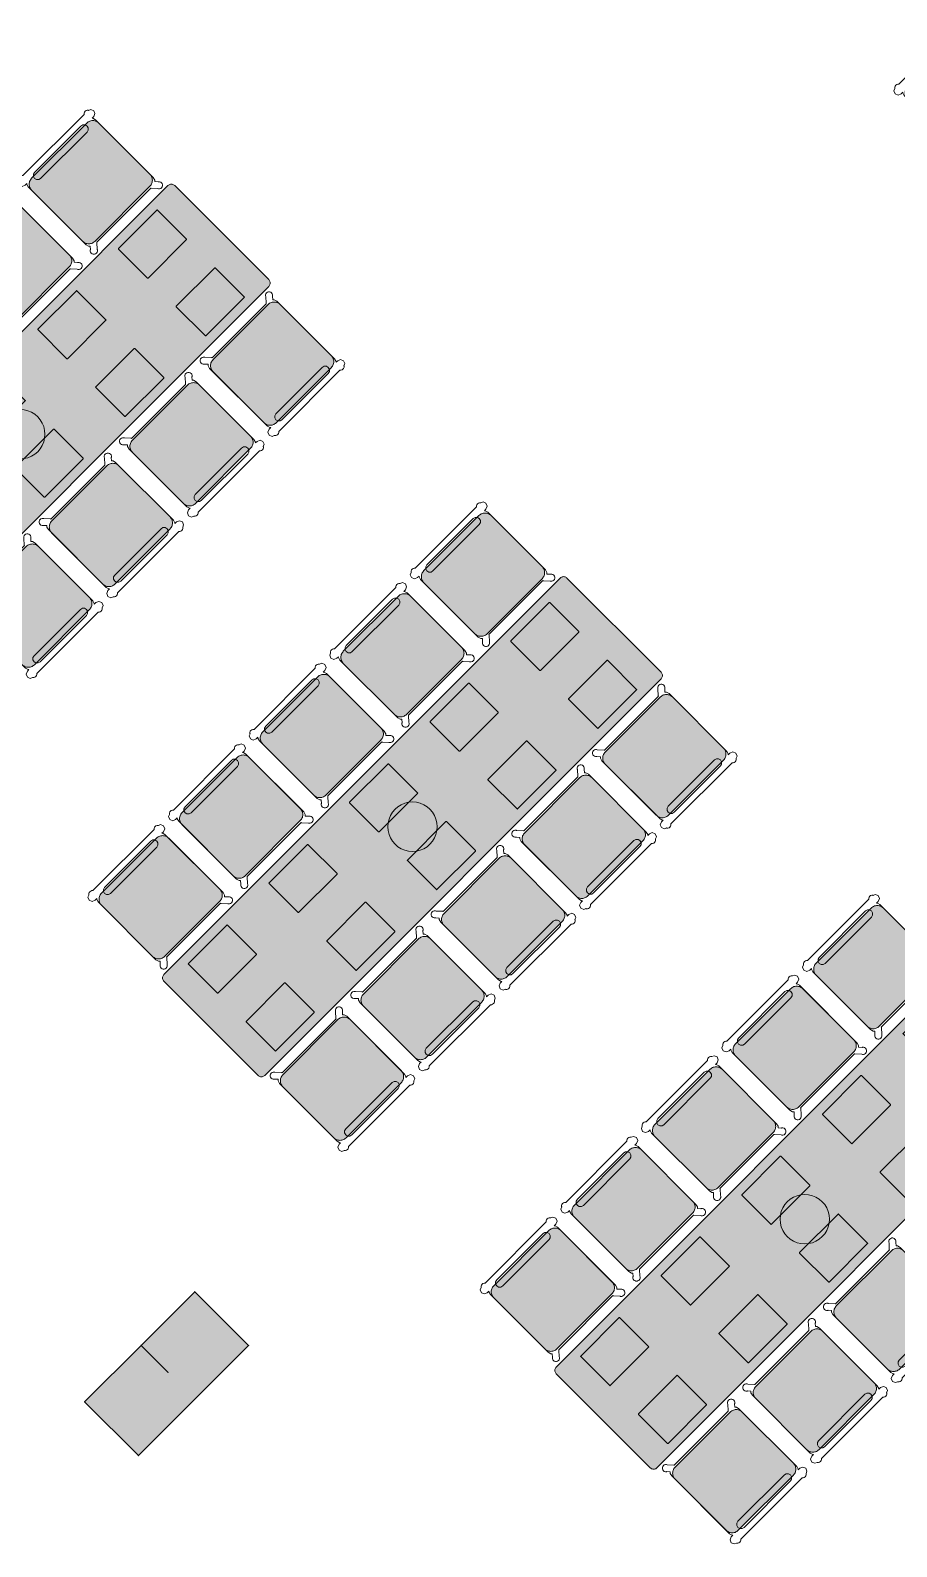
# Model space of a CAD drawing. Extents: x 2172.2 to 2210.6, y 415.3 to 458.1.
# Drawn here: x 2197.02 to 2201.58, y 423.31 to 431.29 of the extents above; entities that cross this region are included whole.
import ezdxf

# ---------------------------------------------------------------- set-up
doc = ezdxf.new("R2010")
doc.units = 0
for name, color, linetype, lineweight in [('AYAA_B2_CHAIRS', 7, 'CONTINUOUS', 18), ('AYAA_B2_COLUMNS', 8, 'CONTINUOUS', 30), ('AYAA_B2_FINE_DETAIL', 8, 'CONTINUOUS', 9), ('AYAA_B2_TABLES', 7, 'CONTINUOUS', 18), ('AYAA_B2_WALLS', 7, 'CONTINUOUS', 30)]:
    doc.layers.add(name, color=color, linetype=linetype, lineweight=lineweight)

# ---------------------------------------------------------------- blocks, each defined once
blk = doc.blocks.new('AYAA_B2_ARCHITECTURE')
at = {"layer": 'AYAA_B2_COLUMNS', "true_color": 0xc2b092}
for points in [[(7.606645, -9.630836), (7.889453, -9.348031), (8.172293, -9.630871), (7.592468, -10.210694), (7.309659, -9.92782), (7.606613, -9.630871), (7.74805, -9.772274)], [(7.875276, -9.92789), (7.592503, -10.210663), (7.68676, -10.116405)]]:
    blk.add_hatch(color=256, dxfattribs=at).paths.add_polyline_path(points)
at = {"layer": 'AYAA_B2_COLUMNS', "linetype": 'CONTINUOUS', "lineweight": -2}
for points in [[(7.606645, -9.630836), (7.889453, -9.348031), (8.172293, -9.630871), (7.592468, -10.210694), (7.309659, -9.92782), (7.606613, -9.630871), (7.74805, -9.772274)], [(7.875276, -9.92789), (7.592503, -10.210663), (7.68676, -10.116405)]]:
    blk.add_lwpolyline(points, close=True, dxfattribs=at)
blk = doc.blocks.new('AYAA_B2_DINING_5')
at = {"true_color": 0xefe8d6}
blk.add_hatch(color=256, dxfattribs=at).paths.add_polyline_path([(-1.5, -0.35), (-1.5, 0.35), (-1.499692, 0.353911), (-1.498776, 0.357725), (-1.497275, 0.36135), (-1.495225, 0.364695), (-1.492678, 0.367678), (-1.489695, 0.370225), (-1.48635, 0.372275), (-1.482725, 0.373776), (-1.478911, 0.374692), (-1.475, 0.375), (1.475, 0.375), (1.478911, 0.374692), (1.482725, 0.373776), (1.48635, 0.372275), (1.489695, 0.370225), (1.492678, 0.367678), (1.495225, 0.364695), (1.497275, 0.36135), (1.498776, 0.357725), (1.499692, 0.353911), (1.5, 0.35), (1.5, -0.35), (1.499692, -0.353911), (1.498776, -0.357725), (1.497275, -0.36135), (1.495225, -0.364695), (1.492678, -0.367678), (1.489695, -0.370225), (1.48635, -0.372275), (1.482725, -0.373776), (1.478911, -0.374692), (1.475, -0.375), (-1.475, -0.375), (-1.478911, -0.374692), (-1.482725, -0.373776), (-1.48635, -0.372275), (-1.489695, -0.370225), (-1.492678, -0.367678), (-1.495225, -0.364695), (-1.497275, -0.36135), (-1.498776, -0.357725), (-1.499692, -0.353911)])
at = {"color": 0, "linetype": 'CONTINUOUS', "lineweight": -2}
blk.add_lwpolyline([(-1.5, 0.35), (-1.499692, 0.353911), (-1.498776, 0.357725), (-1.497275, 0.36135), (-1.495225, 0.364695), (-1.492678, 0.367678), (-1.489695, 0.370225), (-1.48635, 0.372275), (-1.482725, 0.373776), (-1.478911, 0.374692), (-1.475, 0.375), (1.475, 0.375), (1.478911, 0.374692), (1.482725, 0.373776), (1.48635, 0.372275), (1.489695, 0.370225), (1.492678, 0.367678), (1.495225, 0.364695), (1.497275, 0.36135), (1.498776, 0.357725), (1.499692, 0.353911), (1.5, 0.35), (1.5, -0.35), (1.499692, -0.353911), (1.498776, -0.357725), (1.497275, -0.36135), (1.495225, -0.364695), (1.492678, -0.367678), (1.489695, -0.370225), (1.48635, -0.372275), (1.482725, -0.373776), (1.478911, -0.374692), (1.475, -0.375), (-1.475, -0.375), (-1.478911, -0.374692), (-1.482725, -0.373776), (-1.48635, -0.372275), (-1.489695, -0.370225), (-1.492678, -0.367678), (-1.495225, -0.364695), (-1.497275, -0.36135), (-1.498776, -0.357725), (-1.499692, -0.353911), (-1.5, -0.35)], close=True, dxfattribs=at)
at = {"layer": 'AYAA_B2_FINE_DETAIL', "linetype": 'CONTINUOUS', "lineweight": -2}
for points in [[(-1.057, 0.325), (-1.056001, 0.324733), (-1.055267, 0.323999), (-1.055, 0.323), (-1.055, 0.107), (-1.055267, 0.106001), (-1.056001, 0.105267), (-1.057, 0.105), (-1.343, 0.105), (-1.343999, 0.105267), (-1.344733, 0.106001), (-1.345, 0.107), (-1.345, 0.323), (-1.344733, 0.323999), (-1.343999, 0.324733), (-1.343, 0.325)], [(-0.745, 0.107), (-0.745, 0.323), (-0.744733, 0.323999), (-0.743999, 0.324733), (-0.743, 0.325), (-0.457, 0.325), (-0.456001, 0.324733), (-0.455267, 0.323999), (-0.455, 0.323), (-0.455, 0.107), (-0.455267, 0.106001), (-0.456001, 0.105267), (-0.457, 0.105), (-0.743, 0.105), (-0.743999, 0.105267), (-0.744733, 0.106001)], [(-0.145, 0.107), (-0.145, 0.323), (-0.144733, 0.323999), (-0.143999, 0.324733), (-0.143, 0.325), (0.143, 0.325), (0.143999, 0.324733), (0.144733, 0.323999), (0.145, 0.323), (0.145, 0.107), (0.144733, 0.106001), (0.143999, 0.105267), (0.143, 0.105), (-0.143, 0.105), (-0.143999, 0.105267), (-0.144733, 0.106001)], [(0.455267, 0.323999), (0.456001, 0.324733), (0.457, 0.325), (0.743, 0.325), (0.743999, 0.324733), (0.744733, 0.323999), (0.745, 0.323), (0.745, 0.107), (0.744733, 0.106001), (0.743999, 0.105267), (0.743, 0.105), (0.457, 0.105), (0.456001, 0.105267), (0.455267, 0.106001), (0.455, 0.107), (0.455, 0.323)], [(1.057, 0.325), (1.343, 0.325), (1.343999, 0.324733), (1.344733, 0.323999), (1.345, 0.323), (1.345, 0.107), (1.344733, 0.106001), (1.343999, 0.105267), (1.343, 0.105), (1.057, 0.105), (1.056001, 0.105267), (1.055267, 0.106001), (1.055, 0.107), (1.055, 0.323), (1.055267, 0.323999), (1.056001, 0.324733)], [(-0.123637, 0.040172), (-0.115831, 0.059019), (-0.105172, 0.076412), (-0.091924, 0.091924), (-0.076412, 0.105172), (-0.059019, 0.115831), (-0.040172, 0.123637), (-0.020336, 0.128399), (0, 0.13), (0.020336, 0.128399), (0.040172, 0.123637), (0.059019, 0.115831), (0.076412, 0.105172), (0.091924, 0.091924), (0.105172, 0.076412), (0.115831, 0.059019), (0.123637, 0.040172), (0.128399, 0.020336), (0.13, 0), (0.128399, -0.020336), (0.123637, -0.040172), (0.115831, -0.059019), (0.105172, -0.076412), (0.091924, -0.091924), (0.076412, -0.105172), (0.059019, -0.115831), (0.040172, -0.123637), (0.020336, -0.128399), (0, -0.13), (-0.020336, -0.128399), (-0.040172, -0.123637), (-0.059019, -0.115831), (-0.076412, -0.105172), (-0.091924, -0.091924), (-0.105172, -0.076412), (-0.115831, -0.059019), (-0.123637, -0.040172), (-0.128399, -0.020336), (-0.13, 0), (-0.128399, 0.020336)], [(-1.056001, -0.105267), (-1.055267, -0.106001), (-1.055, -0.107), (-1.055, -0.323), (-1.055267, -0.323999), (-1.056001, -0.324733), (-1.057, -0.325), (-1.343, -0.325), (-1.343999, -0.324733), (-1.344733, -0.323999), (-1.345, -0.323), (-1.345, -0.107), (-1.344733, -0.106001), (-1.343999, -0.105267), (-1.343, -0.105), (-1.057, -0.105)], [(-0.744733, -0.106001), (-0.743999, -0.105267), (-0.743, -0.105), (-0.457, -0.105), (-0.456001, -0.105267), (-0.455267, -0.106001), (-0.455, -0.107), (-0.455, -0.323), (-0.455267, -0.323999), (-0.456001, -0.324733), (-0.457, -0.325), (-0.743, -0.325), (-0.743999, -0.324733), (-0.744733, -0.323999), (-0.745, -0.323), (-0.745, -0.107)], [(-0.144733, -0.106001), (-0.143999, -0.105267), (-0.143, -0.105), (0.143, -0.105), (0.143999, -0.105267), (0.144733, -0.106001), (0.145, -0.107), (0.145, -0.323), (0.144733, -0.323999), (0.143999, -0.324733), (0.143, -0.325), (-0.143, -0.325), (-0.143999, -0.324733), (-0.144733, -0.323999), (-0.145, -0.323), (-0.145, -0.107)], [(0.457, -0.105), (0.743, -0.105), (0.743999, -0.105267), (0.744733, -0.106001), (0.745, -0.107), (0.745, -0.323), (0.744733, -0.323999), (0.743999, -0.324733), (0.743, -0.325), (0.457, -0.325), (0.456001, -0.324733), (0.455267, -0.323999), (0.455, -0.323), (0.455, -0.107), (0.455267, -0.106001), (0.456001, -0.105267)], [(1.055267, -0.106001), (1.056001, -0.105267), (1.057, -0.105), (1.343, -0.105), (1.343999, -0.105267), (1.344733, -0.106001), (1.345, -0.107), (1.345, -0.323), (1.344733, -0.323999), (1.343999, -0.324733), (1.343, -0.325), (1.057, -0.325), (1.056001, -0.324733), (1.055267, -0.323999), (1.055, -0.323), (1.055, -0.107)]]:
    blk.add_lwpolyline(points, close=True, dxfattribs=at)
blk = doc.blocks.new('AYAA_B2_CHAIR_OLIVE')
at = {"true_color": 0xd7dec3}
blk.add_hatch(color=256, dxfattribs=at).paths.add_polyline_path([(-0.247475, -0.204863), (-0.248872, -0.200013), (-0.249717, -0.195038), (-0.25, -0.19), (-0.25, 0.19), (-0.249717, 0.195038), (-0.248872, 0.200013), (-0.247475, 0.204863), (-0.245544, 0.209525), (-0.243103, 0.213941), (-0.240182, 0.218057), (-0.23682, 0.22182), (-0.233057, 0.225182), (-0.228941, 0.228103), (-0.224525, 0.230544), (-0.219863, 0.232475), (-0.215013, 0.233872), (-0.210038, 0.234717), (-0.205, 0.235), (0.205, 0.235), (0.210038, 0.234717), (0.215013, 0.233872), (0.219863, 0.232475), (0.224525, 0.230544), (0.228941, 0.228103), (0.233057, 0.225182), (0.23682, 0.22182), (0.240182, 0.218057), (0.243103, 0.213941), (0.245544, 0.209525), (0.247475, 0.204863), (0.248872, 0.200013), (0.249717, 0.195038), (0.25, 0.19), (0.25, -0.19), (0.249717, -0.195038), (0.248872, -0.200013), (0.247475, -0.204863), (0.245544, -0.209525), (0.243103, -0.213941), (0.240182, -0.218057), (0.23682, -0.22182), (0.233057, -0.225182), (0.228941, -0.228103), (0.224525, -0.230544), (0.219863, -0.232475), (0.215013, -0.233872), (0.210038, -0.234717), (0.205, -0.235), (-0.205, -0.235), (-0.210038, -0.234717), (-0.215013, -0.233872), (-0.219863, -0.232475), (-0.224525, -0.230544), (-0.228941, -0.228103), (-0.233057, -0.225182), (-0.23682, -0.22182), (-0.240182, -0.218057), (-0.243103, -0.213941), (-0.245544, -0.209525)])
at = {"color": 0, "linetype": 'CONTINUOUS', "lineweight": -2}
for points in [[(-0.255, -0.233), (-0.242972, -0.233), (-0.245992, -0.22998), (-0.25, -0.215), (-0.25, 0.215), (-0.245992, 0.22998), (-0.240149, 0.235823), (-0.252556, 0.249383), (-0.254118, 0.250179), (-0.258321, 0.254382), (-0.26102, 0.259679), (-0.26195, 0.26555), (-0.26102, 0.271421), (-0.258321, 0.276718), (-0.254118, 0.280921), (-0.248821, 0.28362), (-0.24295, 0.28455), (-0.237079, 0.28362), (-0.231782, 0.280921), (-0.227579, 0.276718), (-0.22608, 0.273776), (-0.20172, 0.24715), (-0.200943, 0.245), (0.200943, 0.245), (0.20172, 0.24715), (0.22608, 0.273776), (0.227579, 0.276718), (0.231782, 0.280921), (0.237079, 0.28362), (0.24295, 0.28455), (0.248821, 0.28362), (0.254118, 0.280921), (0.258321, 0.276718), (0.26102, 0.271421), (0.26195, 0.26555), (0.26102, 0.259679), (0.258321, 0.254382), (0.254118, 0.250179), (0.252556, 0.249383), (0.240149, 0.235823), (0.245992, 0.22998), (0.25, 0.215), (0.25, -0.215), (0.245992, -0.22998), (0.242972, -0.233), (0.255, -0.233), (0.270556, -0.239444), (0.277, -0.255), (0.270556, -0.270556), (0.259027, -0.275332), (0.258321, -0.276718), (0.254118, -0.280921), (0.248821, -0.28362), (0.24295, -0.28455), (0.237079, -0.28362), (0.231782, -0.280921), (0.227861, -0.277), (-0.227861, -0.277), (-0.231782, -0.280921), (-0.237079, -0.28362), (-0.24295, -0.28455), (-0.248821, -0.28362), (-0.254118, -0.280921), (-0.258321, -0.276718), (-0.259027, -0.275332), (-0.270556, -0.270556), (-0.277, -0.255), (-0.270556, -0.239444)], [(-0.247475, -0.204863), (-0.248872, -0.200013), (-0.249717, -0.195038), (-0.25, -0.19), (-0.25, 0.19), (-0.249717, 0.195038), (-0.248872, 0.200013), (-0.247475, 0.204863), (-0.245544, 0.209525), (-0.243103, 0.213941), (-0.240182, 0.218057), (-0.23682, 0.22182), (-0.233057, 0.225182), (-0.228941, 0.228103), (-0.224525, 0.230544), (-0.219863, 0.232475), (-0.215013, 0.233872), (-0.210038, 0.234717), (-0.205, 0.235), (0.205, 0.235), (0.210038, 0.234717), (0.215013, 0.233872), (0.219863, 0.232475), (0.224525, 0.230544), (0.228941, 0.228103), (0.233057, 0.225182), (0.23682, 0.22182), (0.240182, 0.218057), (0.243103, 0.213941), (0.245544, 0.209525), (0.247475, 0.204863), (0.248872, 0.200013), (0.249717, 0.195038), (0.25, 0.19), (0.25, -0.19), (0.249717, -0.195038), (0.248872, -0.200013), (0.247475, -0.204863), (0.245544, -0.209525), (0.243103, -0.213941), (0.240182, -0.218057), (0.23682, -0.22182), (0.233057, -0.225182), (0.228941, -0.228103), (0.224525, -0.230544), (0.219863, -0.232475), (0.215013, -0.233872), (0.210038, -0.234717), (0.205, -0.235), (-0.205, -0.235), (-0.210038, -0.234717), (-0.215013, -0.233872), (-0.219863, -0.232475), (-0.224525, -0.230544), (-0.228941, -0.228103), (-0.233057, -0.225182), (-0.23682, -0.22182), (-0.240182, -0.218057), (-0.243103, -0.213941), (-0.245544, -0.209525)], [(-0.183735, -0.203506), (-0.1725, -0.2005), (0.1725, -0.2005), (0.183735, -0.203506), (0.191994, -0.211765), (0.195, -0.223), (0.191994, -0.234235), (0.183735, -0.242494), (0.1725, -0.2455), (-0.1725, -0.2455), (-0.183735, -0.242494), (-0.191994, -0.234235), (-0.195, -0.223), (-0.191994, -0.211765)]]:
    blk.add_lwpolyline(points, close=True, dxfattribs=at)
blk = doc.blocks.new('AYAA_B2_CHAIR_IVORY')
at = {"true_color": 0xeee6d3}
blk.add_hatch(color=256, dxfattribs=at).paths.add_polyline_path([(-0.247475, -0.204863), (-0.248872, -0.200013), (-0.249717, -0.195038), (-0.25, -0.19), (-0.25, 0.19), (-0.249717, 0.195038), (-0.248872, 0.200013), (-0.247475, 0.204863), (-0.245544, 0.209525), (-0.243103, 0.213941), (-0.240182, 0.218057), (-0.23682, 0.22182), (-0.233057, 0.225182), (-0.228941, 0.228103), (-0.224525, 0.230544), (-0.219863, 0.232475), (-0.215013, 0.233872), (-0.210038, 0.234717), (-0.205, 0.235), (0.205, 0.235), (0.210038, 0.234717), (0.215013, 0.233872), (0.219863, 0.232475), (0.224525, 0.230544), (0.228941, 0.228103), (0.233057, 0.225182), (0.23682, 0.22182), (0.240182, 0.218057), (0.243103, 0.213941), (0.245544, 0.209525), (0.247475, 0.204863), (0.248872, 0.200013), (0.249717, 0.195038), (0.25, 0.19), (0.25, -0.19), (0.249717, -0.195038), (0.248872, -0.200013), (0.247475, -0.204863), (0.245544, -0.209525), (0.243103, -0.213941), (0.240182, -0.218057), (0.23682, -0.22182), (0.233057, -0.225182), (0.228941, -0.228103), (0.224525, -0.230544), (0.219863, -0.232475), (0.215013, -0.233872), (0.210038, -0.234717), (0.205, -0.235), (-0.205, -0.235), (-0.210038, -0.234717), (-0.215013, -0.233872), (-0.219863, -0.232475), (-0.224525, -0.230544), (-0.228941, -0.228103), (-0.233057, -0.225182), (-0.23682, -0.22182), (-0.240182, -0.218057), (-0.243103, -0.213941), (-0.245544, -0.209525)])
at = {"color": 0, "linetype": 'CONTINUOUS', "lineweight": -2}
for points in [[(-0.255, -0.233), (-0.242972, -0.233), (-0.245992, -0.22998), (-0.25, -0.215), (-0.25, 0.215), (-0.245992, 0.22998), (-0.240149, 0.235823), (-0.252556, 0.249383), (-0.254118, 0.250179), (-0.258321, 0.254382), (-0.26102, 0.259679), (-0.26195, 0.26555), (-0.26102, 0.271421), (-0.258321, 0.276718), (-0.254118, 0.280921), (-0.248821, 0.28362), (-0.24295, 0.28455), (-0.237079, 0.28362), (-0.231782, 0.280921), (-0.227579, 0.276718), (-0.22608, 0.273776), (-0.20172, 0.24715), (-0.200943, 0.245), (0.200943, 0.245), (0.20172, 0.24715), (0.22608, 0.273776), (0.227579, 0.276718), (0.231782, 0.280921), (0.237079, 0.28362), (0.24295, 0.28455), (0.248821, 0.28362), (0.254118, 0.280921), (0.258321, 0.276718), (0.26102, 0.271421), (0.26195, 0.26555), (0.26102, 0.259679), (0.258321, 0.254382), (0.254118, 0.250179), (0.252556, 0.249383), (0.240149, 0.235823), (0.245992, 0.22998), (0.25, 0.215), (0.25, -0.215), (0.245992, -0.22998), (0.242972, -0.233), (0.255, -0.233), (0.270556, -0.239444), (0.277, -0.255), (0.270556, -0.270556), (0.259027, -0.275332), (0.258321, -0.276718), (0.254118, -0.280921), (0.248821, -0.28362), (0.24295, -0.28455), (0.237079, -0.28362), (0.231782, -0.280921), (0.227861, -0.277), (-0.227861, -0.277), (-0.231782, -0.280921), (-0.237079, -0.28362), (-0.24295, -0.28455), (-0.248821, -0.28362), (-0.254118, -0.280921), (-0.258321, -0.276718), (-0.259027, -0.275332), (-0.270556, -0.270556), (-0.277, -0.255), (-0.270556, -0.239444)], [(-0.247475, -0.204863), (-0.248872, -0.200013), (-0.249717, -0.195038), (-0.25, -0.19), (-0.25, 0.19), (-0.249717, 0.195038), (-0.248872, 0.200013), (-0.247475, 0.204863), (-0.245544, 0.209525), (-0.243103, 0.213941), (-0.240182, 0.218057), (-0.23682, 0.22182), (-0.233057, 0.225182), (-0.228941, 0.228103), (-0.224525, 0.230544), (-0.219863, 0.232475), (-0.215013, 0.233872), (-0.210038, 0.234717), (-0.205, 0.235), (0.205, 0.235), (0.210038, 0.234717), (0.215013, 0.233872), (0.219863, 0.232475), (0.224525, 0.230544), (0.228941, 0.228103), (0.233057, 0.225182), (0.23682, 0.22182), (0.240182, 0.218057), (0.243103, 0.213941), (0.245544, 0.209525), (0.247475, 0.204863), (0.248872, 0.200013), (0.249717, 0.195038), (0.25, 0.19), (0.25, -0.19), (0.249717, -0.195038), (0.248872, -0.200013), (0.247475, -0.204863), (0.245544, -0.209525), (0.243103, -0.213941), (0.240182, -0.218057), (0.23682, -0.22182), (0.233057, -0.225182), (0.228941, -0.228103), (0.224525, -0.230544), (0.219863, -0.232475), (0.215013, -0.233872), (0.210038, -0.234717), (0.205, -0.235), (-0.205, -0.235), (-0.210038, -0.234717), (-0.215013, -0.233872), (-0.219863, -0.232475), (-0.224525, -0.230544), (-0.228941, -0.228103), (-0.233057, -0.225182), (-0.23682, -0.22182), (-0.240182, -0.218057), (-0.243103, -0.213941), (-0.245544, -0.209525)], [(-0.183735, -0.203506), (-0.1725, -0.2005), (0.1725, -0.2005), (0.183735, -0.203506), (0.191994, -0.211765), (0.195, -0.223), (0.191994, -0.234235), (0.183735, -0.242494), (0.1725, -0.2455), (-0.1725, -0.2455), (-0.183735, -0.242494), (-0.191994, -0.234235), (-0.195, -0.223), (-0.191994, -0.211765)]]:
    blk.add_lwpolyline(points, close=True, dxfattribs=at)

msp = doc.modelspace()

# ---------------------------------------------------------------- block references
at = {"layer": 'AYAA_B2_CHAIRS', "linetype": 'CONTINUOUS'}
for name, p, xscale, yscale, rotation in [('AYAA_B2_CHAIR_IVORY', (2201.9522, 430.9695), 0.9999999407388813, -0.9999999407388812, 44.999997585163314), ('AYAA_B2_CHAIR_OLIVE', (2197.3419, 430.4887), 0.9999999407388813, -0.9999999407388812, 44.999997585163314), ('AYAA_B2_CHAIR_OLIVE', (2196.9176, 430.0644), 0.9999999407388813, -0.9999999407388812, 44.999997585163314), ('AYAA_B2_CHAIR_OLIVE', (2198.2965, 429.5341), 0.999999898592032, -0.9999998985920319, -135), ('AYAA_B2_CHAIR_OLIVE', (2197.8722, 429.1099), 0.999999898592032, -0.9999998985920319, -135), ('AYAA_B2_CHAIR_OLIVE', (2197.4479, 428.6856), 0.999999898592032, -0.9999998985920319, -135), ('AYAA_B2_CHAIR_OLIVE', (2199.4066, 428.424), 0.9999999407388813, -0.9999999407388812, 44.999997585163314), ('AYAA_B2_CHAIR_OLIVE', (2197.0237, 428.2613), 0.999999898592032, -0.9999998985920319, -135), ('AYAA_B2_CHAIR_OLIVE', (2198.9824, 427.9997), 0.9999999407388813, -0.9999999407388812, 44.999997585163314), ('AYAA_B2_CHAIR_OLIVE', (2198.5581, 427.5754), 0.9999999407388813, -0.9999999407388812, 44.999997585163314), ('AYAA_B2_CHAIR_OLIVE', (2200.3612, 427.4694), 0.999999898592032, -0.9999998985920319, -135), ('AYAA_B2_CHAIR_OLIVE', (2198.1338, 427.1512), 0.9999999407388813, -0.9999999407388812, 44.999997585163314), ('AYAA_B2_CHAIR_OLIVE', (2199.937, 427.0451), 0.999999898592032, -0.9999998985920319, -135), ('AYAA_B2_CHAIR_OLIVE', (2197.7096, 426.7269), 0.9999999407388813, -0.9999999407388812, 44.999997585163314), ('AYAA_B2_CHAIR_OLIVE', (2199.5127, 426.6208), 0.999999898592032, -0.9999998985920319, -135), ('AYAA_B2_CHAIR_OLIVE', (2201.4714, 426.3592), 0.9999999407388813, -0.9999999407388812, 44.999997585163314), ('AYAA_B2_CHAIR_OLIVE', (2199.0884, 426.1966), 0.999999898592032, -0.9999998985920319, -135), ('AYAA_B2_CHAIR_OLIVE', (2201.0471, 425.9349), 0.9999999407388813, -0.9999999407388812, 44.999997585163314), ('AYAA_B2_CHAIR_OLIVE', (2198.6642, 425.7723), 0.999999898592032, -0.9999998985920319, -135), ('AYAA_B2_CHAIR_OLIVE', (2200.6228, 425.5107), 0.9999999407388813, -0.9999999407388812, 44.999997585163314), ('AYAA_B2_CHAIR_OLIVE', (2200.1986, 425.0864), 0.9999999407388813, -0.9999999407388812, 44.999997585163314), ('AYAA_B2_CHAIR_OLIVE', (2199.7743, 424.6622), 0.9999999407388813, -0.9999999407388812, 44.999997585163314), ('AYAA_B2_CHAIR_OLIVE', (2201.5774, 424.5561), 0.999999898592032, -0.9999998985920319, -135), ('AYAA_B2_CHAIR_OLIVE', (2201.1532, 424.1318), 0.999999898592032, -0.9999998985920319, -135), ('AYAA_B2_CHAIR_OLIVE', (2200.7289, 423.7076), 0.999999898592032, -0.9999998985920319, -135)]:
    msp.add_blockref(name, p, dxfattribs=dict(at, xscale=xscale, yscale=yscale, rotation=rotation))
at = {"layer": 'AYAA_B2_TABLES', "linetype": 'CONTINUOUS', "xscale": 0.9999999407388813, "yscale": -0.9999999407388812, "rotation": 44.999997585163314}
for p in [(2196.9706, 429.1629), (2199.0354, 427.0981), (2201.1001, 425.0334)]:
    msp.add_blockref('AYAA_B2_DINING_5', p, dxfattribs=at)
at = {"layer": 'AYAA_B2_WALLS'}
msp.add_blockref('AYAA_B2_ARCHITECTURE', (2190, 434), dxfattribs=at)

doc.saveas('drawing.dxf')
